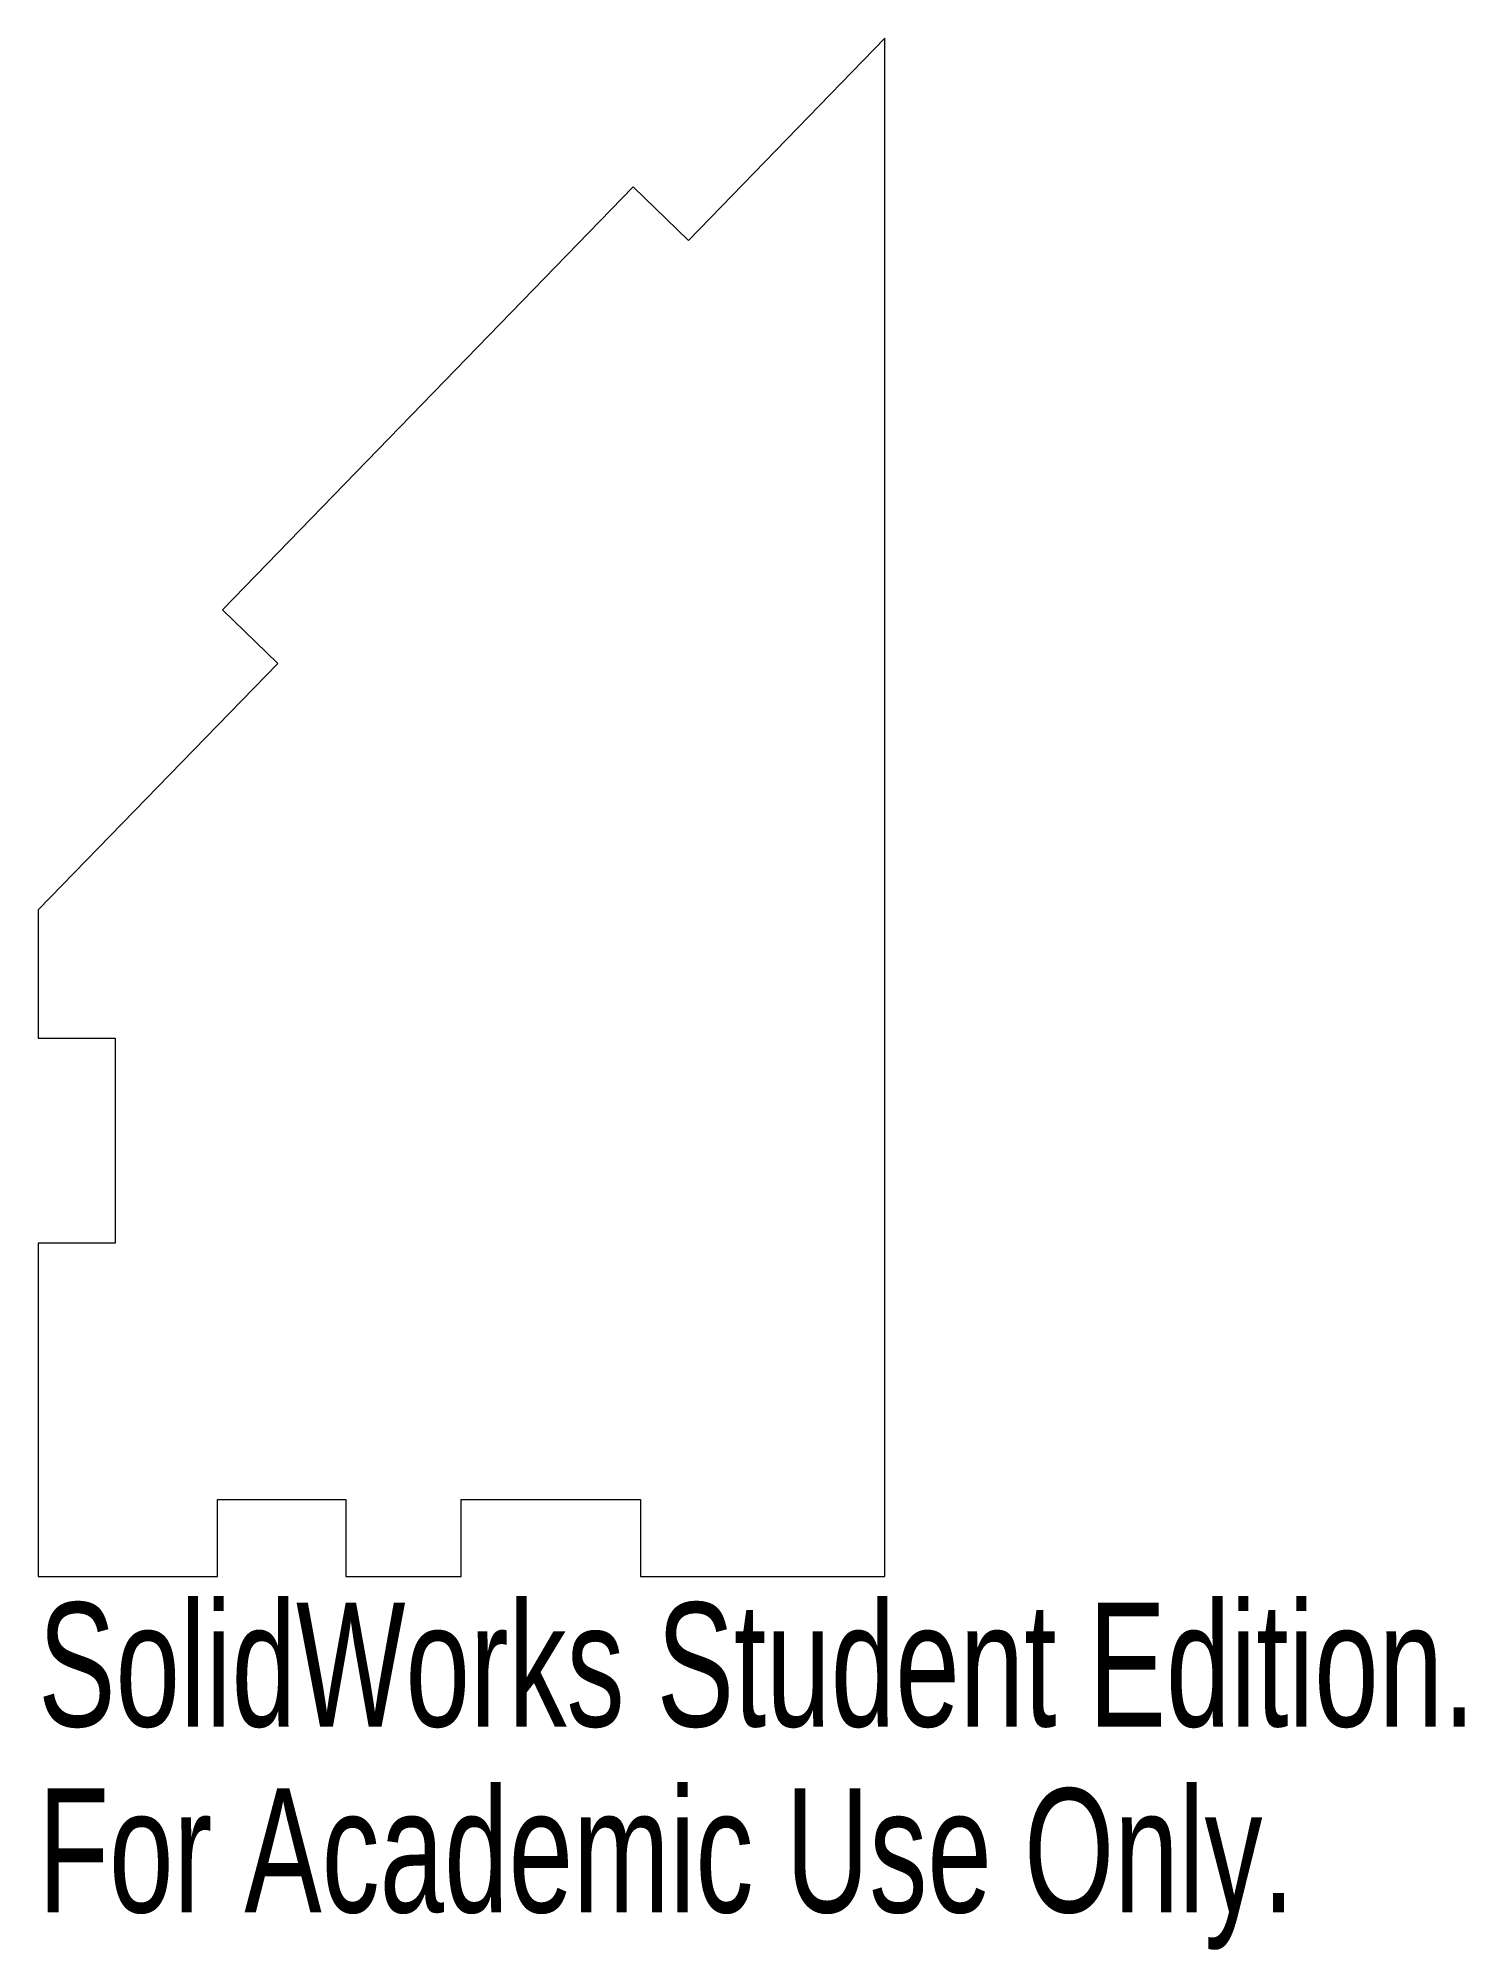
# Model space of a CAD drawing. Header units: millimetres. Extents: x 1571.2 to 1626.8, y -4151.7 to -4077.2.
import ezdxf

# ---------------------------------------------------------------- set-up
doc = ezdxf.new("R2010")
doc.units = ezdxf.units.MM
doc.styles.add('SLDTEXTSTYLE0', font='TXT', dxfattribs={"width": 0.7})

msp = doc.modelspace()

# ---------------------------------------------------------------- linework, layer by layer
at = {"color": 7, "linetype": 'Continuous', "lineweight": 15}
for p, q in [((1604.212, -4077.174), (1596.546, -4085.062)), ((1604.212, -4137.174), (1604.212, -4077.174)), ((1594.394, -4082.972), (1578.365, -4099.466)), ((1596.546, -4085.062), (1594.394, -4082.972)), ((1578.365, -4099.466), (1580.517, -4101.557)), ((1580.517, -4101.557), (1571.172, -4111.174)), ((1571.172, -4111.174), (1571.172, -4116.174)), ((1571.172, -4116.174), (1574.172, -4116.174)), ((1574.172, -4116.174), (1574.172, -4124.174)), ((1574.172, -4124.174), (1571.172, -4124.174)), ((1571.172, -4124.174), (1571.172, -4137.174)), ((1578.172, -4134.174), (1583.172, -4134.174)), ((1578.172, -4137.174), (1578.172, -4134.174)), ((1583.172, -4134.174), (1583.172, -4137.174)), ((1587.672, -4134.174), (1594.672, -4134.174)), ((1587.672, -4137.174), (1587.672, -4134.174)), ((1594.672, -4134.174), (1594.672, -4137.174)), ((1571.172, -4137.174), (1578.172, -4137.174)), ((1583.172, -4137.174), (1587.672, -4137.174)), ((1594.672, -4137.174), (1604.212, -4137.174))]:
    msp.add_line(p, q, dxfattribs=at)

# ---------------------------------------------------------------- texts
at = {"color": 7, "linetype": 'Continuous', "char_height": 4.83362, "attachment_point": 1, "style": 'SLDTEXTSTYLE0'}
for s, insert in [('SolidWorks Student Edition.', (1571.172, -4138.193)), ('For Academic Use Only.', (1571.172, -4145.444))]:
    msp.add_mtext(s, dxfattribs=dict(at, insert=insert))

doc.saveas('drawing.dxf')
